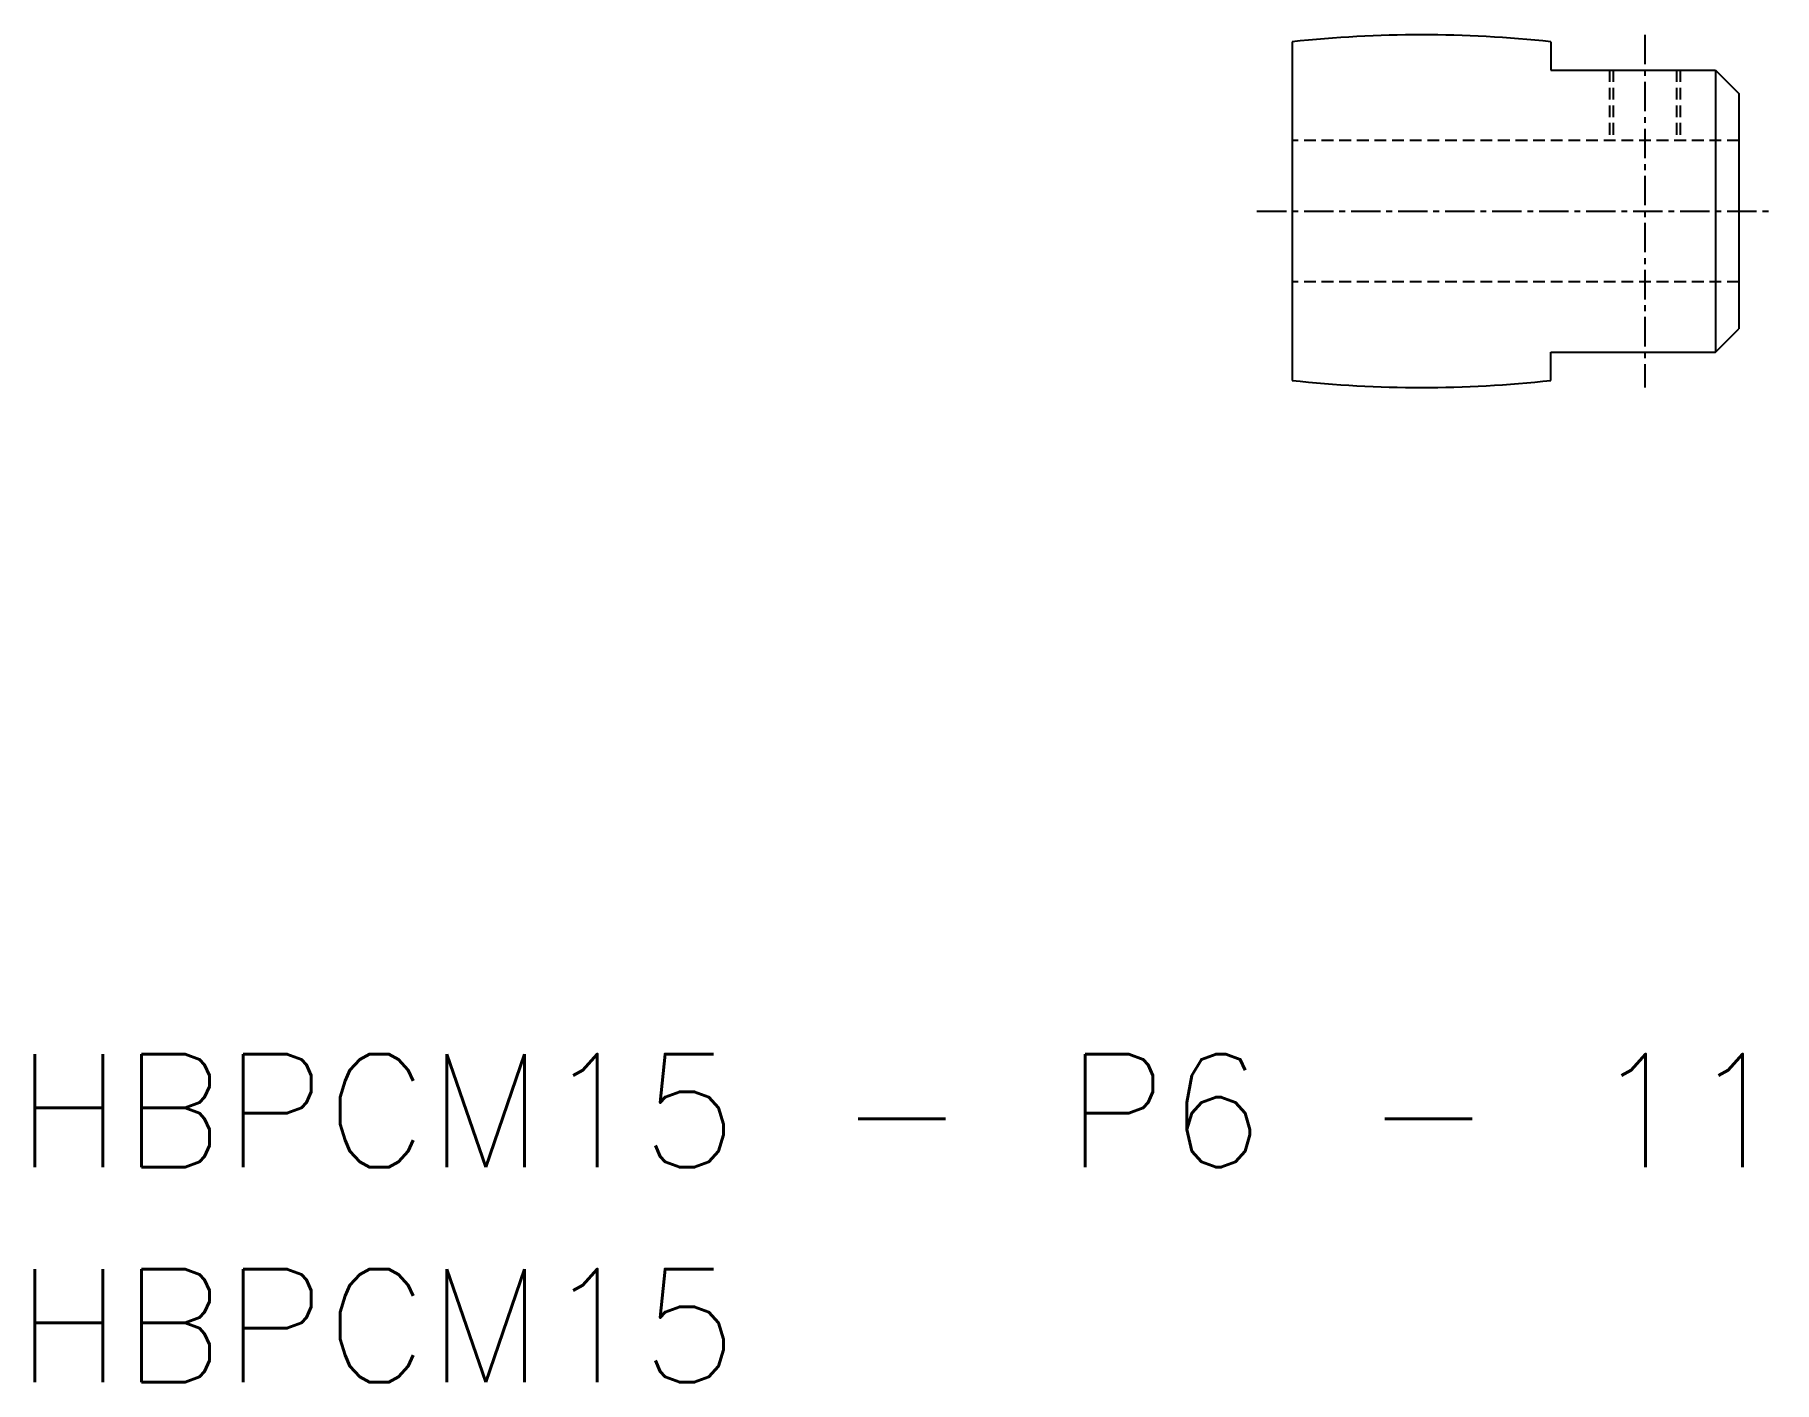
# Model space of a CAD drawing. Extents: x 154.8 to 228.8, y 104.5 to 161.8.
import ezdxf

# ---------------------------------------------------------------- set-up
doc = ezdxf.new("R2010")
doc.units = 0
doc.linetypes.add('CENTER', pattern=[2, 1.25, -0.25, 0.25, -0.25])
doc.linetypes.add('DASHED', pattern=[0.75, 0.5, -0.25])
doc.layers.get('0').update_dxf_attribs({"linetype": 'CONTINUOUS'})
doc.layers.add('CENTER', color=1, linetype='CENTER')
doc.styles.get("Standard").update_dxf_attribs({"font": 'txt.shx'})

msp = doc.modelspace()

# ---------------------------------------------------------------- linework, layer by layer
at = {"color": 7, "linetype": 'CONTINUOUS'}
for p, q in [((208.323, 161.46), (208.323, 147.06)), ((219.323, 161.46), (219.323, 160.26)), ((219.323, 160.26), (226.323, 160.26)), ((226.323, 160.26), (227.323, 159.26)), ((226.323, 160.26), (226.323, 148.26)), ((227.323, 159.26), (227.323, 149.26)), ((226.323, 148.26), (227.323, 149.26)), ((219.323, 148.26), (226.323, 148.26)), ((219.323, 147.06), (219.323, 148.26))]:
    msp.add_line(p, q, dxfattribs=at)
at = {"color": 3, "linetype": 'DASHED'}
for p, q in [((221.823, 160.26), (221.823, 157.26)), ((221.973, 160.26), (221.973, 157.26)), ((224.673, 160.26), (224.673, 157.26)), ((224.823, 160.26), (224.823, 157.26)), ((227.323, 157.26), (208.323, 157.26)), ((227.323, 157.26), (211.323, 157.26)), ((227.323, 151.26), (208.323, 151.26))]:
    msp.add_line(p, q, dxfattribs=at)
at = {"color": 7, "linetype": 'CONTINUOUS'}
for centre, start, end in [((213.823, 111.193), 83.75574, 96.24426), ((213.823, 197.327), 263.75574, 276.24426)]:
    msp.add_arc(centre, 50.567, start, end, dxfattribs=at)
at = {"layer": 'CENTER', "color": 1, "linetype": 'CENTER'}
for p, q in [((223.323, 161.76), (223.323, 146.76)), ((206.823, 154.26), (228.823, 154.26))]:
    msp.add_line(p, q, dxfattribs=at)

# ---------------------------------------------------------------- texts
at = {"color": 7, "linetype": 'CONTINUOUS'}
for s, height, p in [('HBPCM15 - P6 - 11', 4.81259, (154.011, 113.605)), ('HBPCM15', 4.8126, (154.011, 104.461))]:
    msp.add_text(s, height=height, dxfattribs=at).set_placement(p)

doc.saveas('drawing.dxf')
